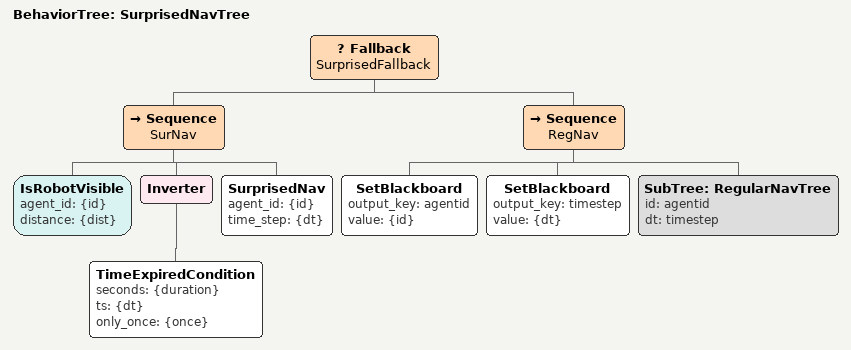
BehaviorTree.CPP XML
<root main_tree_to_execute = "SurprisedNavTree">

    <include path="BTRegularNav.xml"/>

    <BehaviorTree ID="SurprisedNavTree">
        <Fallback name="SurprisedFallback">
            <Sequence name="SurNav"> <!--ReactiveSequence-->
                <IsRobotVisible agent_id="{id}" distance="{dist}" />
                <Inverter>
                    <TimeExpiredCondition seconds="{duration}" ts="{dt}" only_once="{once}" />
                </Inverter>
                <SurprisedNav agent_id="{id}" time_step="{dt}" />
            </Sequence>
            <Sequence name="RegNav">
                <SetBlackboard output_key="agentid" value="{id}" />
                <SetBlackboard output_key="timestep" value="{dt}" />
                <SubTree ID="RegularNavTree" id="agentid" dt="timestep" />
            </Sequence>
        </Fallback>
    </BehaviorTree>

</root>
